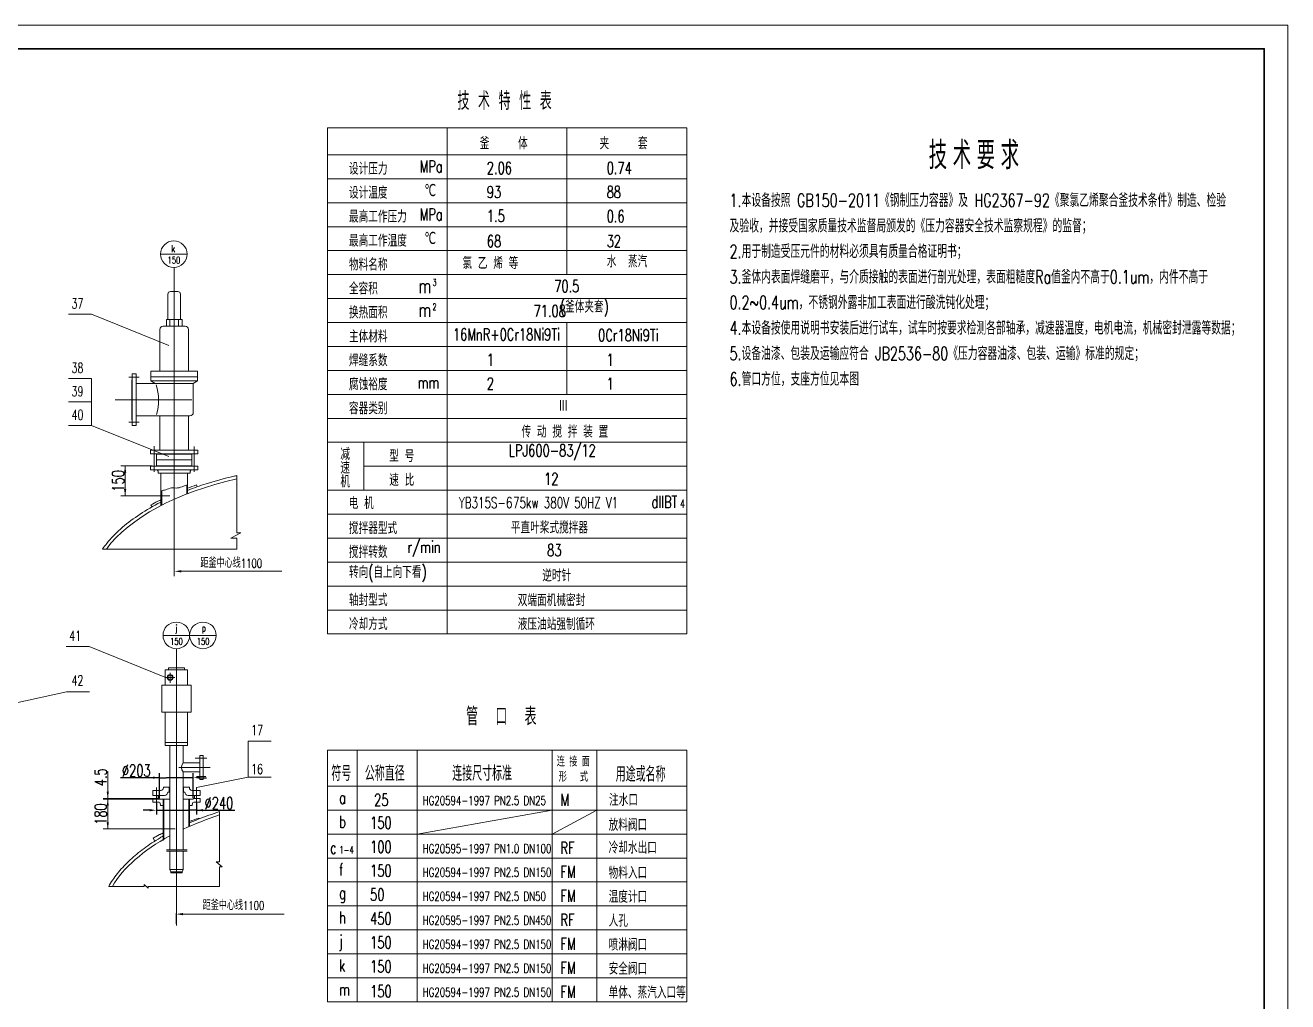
# Model space of a CAD drawing. Header units: millimetres. Extents: x -4 to 1185, y 4 to 845.
# Drawn here: x 648 to 1185, y 430 to 845 of the extents above; entities that cross this region are included whole.
import ezdxf

# ---------------------------------------------------------------- set-up
doc = ezdxf.new("R2010")
doc.units = ezdxf.units.MM
doc.header["$LTSCALE"] = 20
doc.header["$PDMODE"] = 34
doc.header["$PDSIZE"] = 10
for name, pattern in [('DASHDOT-M', [25, 20, -2, 1, -2]), ('DASHDOT-S', [13.5, 10, -1.5, 0.5, -1.5]), ('DIVIDE-M', [27, 20, -2, 0.5, -2, 0.5, -2])]:
    doc.linetypes.add(name, pattern=pattern)
doc.layers.get('0').update_dxf_attribs({"lineweight": 18})
doc.layers.get('DEFPOINTS').update_dxf_attribs({"lineweight": 18})
for name, color, linetype, lineweight in [('A1', 4, 'Continuous', 18), ('DIM_TEXT', 7, 'Continuous', 18), ('M1', 7, 'Continuous', 18), ('剖面线层', 4, 'Continuous', 18), ('尺寸线层', 3, 'Continuous', 18), ('粗实线层', 7, 'Continuous', 35), ('细实线层', 7, 'Continuous', 18)]:
    doc.layers.add(name, color=color, linetype=linetype, lineweight=lineweight)
doc.styles.add('HZ', font='romand.shx', dxfattribs={"width": 0.7, "bigfont": 'hz.shx'})
doc.styles.add('ROMANS', font='romans.shx', dxfattribs={"width": 0.7, "bigfont": 'gbcbig.shx'})
doc.styles.add('TitleStyle', font='romand.shx', dxfattribs={"width": 0.7, "bigfont": 'hz.shx'})
doc.dimstyles.get("Standard").update_dxf_attribs({"dimtxt": 9, "dimasz": 2.5, "dimexe": 2, "dimexo": 0.5, "dimgap": 0.7, "dimtad": 1, "dimdec": 3, "dimrnd": 1, "dimdsep": 46, "dimtxsty": 'ROMANS', "dimcen": 0.09, "dimdle": 5, "dimadec": 0, "dimazin": 0, "dimtfac": 1, "dimtdec": 3, "dimtmove": 2, "dimatfit": 3, "dimfxl": 0, "dimtolj": 1, "dimarcsym": 0})

# ---------------------------------------------------------------- blocks, each defined once
blk = doc.blocks.new('JGB-L')
at = {"color": 4, "linetype": 'Continuous'}
for p, q in [((0, 0), (0, -8)), ((10, 0), (10, -8)), ((30, 0), (30, -8)), ((75, 0), (75, -8)), ((90, 0), (90, -8)), ((120, -8), (120, 0))]:
    blk.add_line(p, q, dxfattribs=at)
at = {"color": 7, "linetype": 'Continuous'}
blk.add_line((0, -8), (120, -8), dxfattribs=at)
blk = doc.blocks.new('*X5')
at = {"layer": '尺寸线层', "color": 0, "linetype": 'ByBlock', "lineweight": -2, "insert": (2227, 0), "char_height": 250, "width": 9009.47, "attachment_point": 2, "style": 'TitleStyle'}
blk.add_mtext('\\T1.3;技术要求', dxfattribs=at)
at = {"layer": '尺寸线层', "color": 0, "linetype": 'ByBlock', "lineweight": -2, "insert": (0, -471), "char_height": 120, "width": 4504.73, "attachment_point": 1, "line_spacing_factor": 1.15057, "style": 'HZ'}
blk.add_mtext('1.本设备按照 GB150-2011《钢制压力容器》及 HG2367-92《聚氯乙烯聚合釜技术条件》制造、检验及验收，并接受国家质量技术监督局颁发的《压力容器安全技术监察规程》的监督；\\P2.用于制造受压元件的材料必须具有质量合格证明书；\\P3.釜体内表面焊缝磨平，与介质接触的表面进行剖光处理，表面粗糙度Ra值釜内不高于0.1um，内件不高于0.2~0.4um，不锈钢外露非加工表面进行酸洗钝化处理；\\P4.本设备按使用说明书安装后进行试车，试车时按要求检测各部轴承，减速器温度，电机电流，机械密封泄露等数据；\\P5.设备油漆、包装及运输应符合 JB2536-80《压力容器油漆、包装、运输》标准的规定；\\P6.管口方位，支座方位见本图', dxfattribs=at)
blk = doc.blocks.new('*X31')
at = {"layer": 'A1', "linetype": 'Continuous', "transparency": 16777216}
for points in [[(690.4, 657.71), (689.93, 654.87), (690.88, 654.87)], [(690.4, 644.99), (689.93, 647.82), (690.88, 647.82)]]:
    blk.add_hatch(color=0, dxfattribs=at).paths.add_polyline_path(points, flags=0)
at = {"layer": 'A1', "color": 0, "linetype": 'Continuous', "transparency": 16777216}
for p, q in [((701.91, 657.71), (688.52, 657.71)), ((690.4, 644.99), (690.4, 657.71)), ((709.37, 644.99), (688.52, 644.99))]:
    blk.add_line(p, q, dxfattribs=at)
at = {"layer": 'A1', "color": 0, "linetype": 'Continuous', "transparency": 16777216, "insert": (687.39, 651.35), "char_height": 5.096, "width": 11.7201, "attachment_point": 5, "rotation": 90, "style": 'HZ'}
blk.add_mtext('150', dxfattribs=at)
blk = doc.blocks.new('*X36')
at = {"layer": 'DIM_TEXT', "linetype": 'Continuous', "transparency": 16777216}
for points in [[(683.01, 516.29), (682.54, 519.12), (683.48, 519.12)], [(683.01, 515.97), (682.54, 513.14), (683.48, 513.14)]]:
    blk.add_hatch(color=0, dxfattribs=at).paths.add_polyline_path(points, flags=0)
at = {"layer": 'DIM_TEXT', "color": 0, "linetype": 'Continuous', "transparency": 16777216}
for p, q in [((683.01, 516.29), (683.01, 527.67)), ((703.25, 516.29), (681.12, 516.29)), ((704.56, 515.97), (681.12, 515.97)), ((683.01, 511.25), (683.01, 515.97))]:
    blk.add_line(p, q, dxfattribs=at)
at = {"layer": 'DIM_TEXT', "color": 0, "transparency": 16777216, "insert": (679.99, 525.25), "char_height": 5.096, "width": 10.1914, "attachment_point": 5, "rotation": 90, "style": 'HZ'}
blk.add_mtext('4.5', dxfattribs=at)
blk = doc.blocks.new('*X37')
at = {"layer": 'DEFPOINTS', "color": 0, "transparency": 16777216}
for p in [(703.72, 514.73), (720.7, 514.73), (720.7, 511.24)]:
    blk.add_point(p, dxfattribs=at)
at = {"layer": 'DIM_TEXT', "color": 0, "lineweight": -2, "transparency": 16777216}
for p, q in [((700.89, 511.24), (698.06, 511.24)), ((723.54, 511.24), (726.37, 511.24))]:
    blk.add_line(p, q, dxfattribs=at)
at = {"layer": 'DIM_TEXT', "color": 0, "linetype": 'Continuous', "lineweight": -2, "transparency": 16777216}
for p, q in [((703.72, 514.26), (703.72, 509.35)), ((703.72, 511.24), (706.55, 511.24)), ((706.55, 511.24), (717.87, 511.24)), ((720.7, 511.24), (717.87, 511.24)), ((720.7, 514.26), (720.7, 509.35)), ((720.7, 511.24), (737.05, 511.24))]:
    blk.add_line(p, q, dxfattribs=at)
at = {"layer": 'DIM_TEXT', "color": 0, "transparency": 16777216}
for points in [[(700.89, 511.71), (700.89, 510.77), (703.72, 511.24)], [(723.54, 511.71), (723.54, 510.77), (720.7, 511.24)]]:
    blk.add_solid(points, dxfattribs=at)
at = {"layer": 'DIM_TEXT', "color": 0, "transparency": 16777216, "insert": (730.29, 514.26), "char_height": 5.096, "attachment_point": 5, "style": 'HZ'}
blk.add_mtext('\\A1;%%C240', dxfattribs=at)
blk = doc.blocks.new('*X38')
at = {"layer": 'A1', "linetype": 'Continuous', "transparency": 16777216}
for points in [[(683.01, 515.97), (682.54, 513.14), (683.48, 513.14)], [(683.01, 503.26), (682.54, 506.09), (683.48, 506.09)]]:
    blk.add_hatch(color=0, dxfattribs=at).paths.add_polyline_path(points, flags=0)
at = {"layer": 'A1', "color": 0, "linetype": 'Continuous', "transparency": 16777216}
for p, q in [((708.92, 515.97), (681.12, 515.97)), ((683.01, 503.26), (683.01, 515.97)), ((711.74, 503.26), (681.12, 503.26))]:
    blk.add_line(p, q, dxfattribs=at)
at = {"layer": 'A1', "color": 0, "linetype": 'Continuous', "transparency": 16777216, "insert": (679.99, 509.61), "char_height": 5.096, "width": 12.2297, "attachment_point": 5, "rotation": 90, "style": 'HZ'}
blk.add_mtext('180', dxfattribs=at)
blk = doc.blocks.new('*X39')
at = {"layer": 'DEFPOINTS', "color": 0, "transparency": 16777216}
for p in [(719.39, 525.08), (705.03, 515.97), (719.39, 515.97)]:
    blk.add_point(p, dxfattribs=at)
at = {"layer": 'DIM_TEXT', "color": 0, "linetype": 'Continuous', "lineweight": -2, "transparency": 16777216}
for p, q in [((705.03, 516.44), (705.03, 526.97)), ((719.39, 516.44), (719.39, 526.97)), ((705.03, 525.08), (688.38, 525.08)), ((705.03, 525.08), (707.86, 525.08)), ((716.56, 525.08), (707.86, 525.08)), ((719.39, 525.08), (716.56, 525.08))]:
    blk.add_line(p, q, dxfattribs=at)
at = {"layer": 'DIM_TEXT', "color": 0, "lineweight": -2, "transparency": 16777216}
for p, q in [((702.2, 525.08), (699.37, 525.08)), ((722.23, 525.08), (725.06, 525.08))]:
    blk.add_line(p, q, dxfattribs=at)
at = {"layer": 'DIM_TEXT', "color": 0, "transparency": 16777216}
for points in [[(702.2, 525.56), (702.2, 524.61), (705.03, 525.08)], [(722.23, 525.56), (722.23, 524.61), (719.39, 525.08)]]:
    blk.add_solid(points, dxfattribs=at)
at = {"layer": 'DIM_TEXT', "color": 0, "transparency": 16777216, "insert": (695.14, 528.1), "char_height": 5.096, "attachment_point": 5, "style": 'HZ'}
blk.add_mtext('\\A1;%%C203', dxfattribs=at)

msp = doc.modelspace()

# ---------------------------------------------------------------- hatches: boundary and pattern name
at = {"linetype": 'ByBlock'}
for points in [[(714.2369, 613.3358), (714.2369, 612.3921), (711.4059, 612.8639)], [(714.957, 467.5127), (714.957, 466.569), (712.126, 467.0409)]]:
    msp.add_hatch(color=0, dxfattribs=at).paths.add_polyline_path(points, flags=0)

# ---------------------------------------------------------------- linework, layer by layer
at = {"color": 0, "linetype": 'ByBlock'}
for p, q in [((714.0054, 612.8639), (757.0679, 612.8639)), ((712.2114, 472.1272), (712.126, 462.8587)), ((714.957, 467.0409), (758.0194, 467.0409))]:
    msp.add_line(p, q, dxfattribs=at)
at = {"color": 4, "linetype": 'Continuous'}
for p, q in [((776.403, 536.7734), (929.2744, 536.7734)), ((776.403, 521.4863), (776.403, 536.7734)), ((789.1422, 536.7734), (789.1422, 521.4863)), ((814.6208, 536.7734), (814.6208, 521.4863)), ((871.9476, 536.7734), (871.9476, 521.4863)), ((891.0565, 536.7734), (891.0565, 521.4863)), ((929.2744, 521.4863), (929.2744, 536.7734)), ((929.2744, 536.7734), (929.2744, 521.4863)), ((929.2744, 521.4863), (776.403, 521.4863))]:
    msp.add_line(p, q, dxfattribs=at)
at = {"layer": 'A1', "color": 4, "linetype": 'Continuous'}
for p, q in [((776.403, 801.5002), (929.2744, 801.5002)), ((776.403, 801.5002), (776.403, 586.2062)), ((827.3601, 801.5002), (827.3601, 586.2062)), ((878.3172, 801.5002), (878.3172, 739.0777)), ((929.2744, 801.5002), (929.2744, 586.2062)), ((708.6003, 730.789), (708.6003, 719.9255)), ((711.2599, 731.8507), (709.6619, 731.8507)), ((711.2599, 731.8507), (712.8578, 731.8507)), ((713.9194, 730.789), (713.9194, 719.9255)), ((707.9201, 719.9255), (713.7015, 719.9255)), ((713.7015, 719.9255), (707.9201, 719.9255)), ((707.9201, 719.9255), (707.9201, 717.135)), ((714.5996, 719.9255), (708.8182, 719.9255)), ((708.8182, 719.9255), (714.5996, 719.9255)), ((709.4496, 717.135), (709.4496, 719.9255)), ((713.0702, 717.135), (713.0702, 719.9255)), ((714.5996, 719.9255), (714.5996, 717.135)), ((705.1858, 697.9493), (705.1858, 715.7195)), ((715.9184, 717.135), (706.6013, 717.135)), ((717.3339, 697.9493), (717.3339, 715.7195)), ((878.3172, 718.6948), (878.3172, 688.1205)), ((693.2125, 694.3405), (693.2125, 685.8477)), ((693.2125, 694.3405), (693.3541, 694.3405)), ((693.3541, 696.8176), (693.3541, 685.8477)), ((693.3541, 696.8176), (695.0527, 696.8176)), ((695.0527, 696.8176), (695.0527, 685.8477)), ((695.0527, 692.7127), (719.3731, 692.7127)), ((701.3342, 697.9493), (701.3342, 693.8683)), ((701.3342, 697.9493), (701.3342, 693.8683)), ((703.1466, 697.9493), (701.3342, 697.9493)), ((703.1466, 697.9493), (701.3342, 697.9493)), ((721.1856, 695.5282), (701.3342, 695.5282)), ((721.1856, 693.8683), (701.3342, 693.8683)), ((701.3342, 693.8683), (703.1466, 692.7491)), ((719.3731, 697.9493), (702.6723, 697.9493)), ((719.3731, 697.9493), (721.1856, 697.9493)), ((721.1856, 693.8683), (719.3731, 692.7491)), ((719.3731, 680.3981), (719.3731, 692.7127)), ((721.1856, 697.9493), (721.1856, 693.8683)), ((693.2125, 677.3548), (693.2125, 685.8477)), ((693.3541, 674.8777), (693.3541, 685.8477)), ((695.0527, 674.8777), (695.0527, 685.8477)), ((693.2125, 677.3548), (693.3541, 677.3548)), ((695.0527, 678.9826), (717.9576, 678.9826)), ((705.1858, 664.3349), (705.1858, 678.9826)), ((717.3339, 664.3349), (717.3339, 678.9826)), ((693.3541, 674.8777), (695.0527, 674.8777)), ((776.403, 667.7377), (929.2744, 667.7377)), ((711.2599, 664.3349), (701.1746, 664.3349)), ((701.1746, 662.7778), (701.1746, 664.3349)), ((703.7932, 662.7778), (701.1746, 662.7778)), ((717.3339, 662.7778), (701.1746, 662.7778)), ((718.7265, 662.7778), (703.7932, 662.7778)), ((703.7932, 662.7778), (703.7932, 657.5642)), ((703.7932, 662.6363), (703.7932, 662.7778)), ((718.7265, 662.6363), (703.7932, 662.6363)), ((711.2599, 664.3349), (721.3451, 664.3349)), ((717.9126, 662.6363), (711.2599, 662.6363)), ((717.9126, 662.6363), (711.2599, 662.6363)), ((721.3451, 662.7778), (718.7265, 662.7778)), ((718.7265, 657.5642), (718.7265, 662.7778)), ((721.3451, 664.3349), (721.3451, 662.7778)), ((711.2599, 657.5642), (701.1746, 657.5642)), ((701.1746, 657.5642), (701.1746, 656.0071)), ((711.2599, 656.0071), (701.1746, 656.0071)), ((703.7932, 660.3465), (718.7265, 660.3465)), ((703.7932, 657.7057), (703.7932, 657.918)), ((718.7265, 657.7057), (703.7932, 657.7057)), ((704.5082, 654.5917), (704.4127, 655.5001)), ((704.6071, 657.7057), (711.2599, 657.7057)), ((704.6071, 657.7057), (711.2599, 657.7057)), ((717.9126, 657.7057), (711.2599, 657.7057)), ((717.9126, 657.7057), (711.2599, 657.7057)), ((721.3451, 657.5642), (711.2599, 657.5642)), ((711.2599, 656.0071), (721.3451, 656.0071)), ((718.0115, 654.5917), (718.107, 655.5001)), ((718.7265, 657.7057), (718.7265, 658.0596)), ((721.3451, 656.0071), (721.3451, 657.5642)), ((711.2599, 654.5917), (704.5082, 654.5917)), ((705.6333, 654.5917), (705.5626, 654.5917)), ((705.6333, 640.812), (705.6333, 654.5917)), ((711.2599, 654.5917), (718.0115, 654.5917)), ((716.8864, 645.8677), (716.8864, 654.5917)), ((705.9518, 640.9763), (705.9518, 647.2056)), ((716.5679, 645.7434), (716.5679, 649.5261)), ((720.7921, 649.6395), (721.0705, 648.8371)), ((701.3721, 641.1021), (701.8346, 640.2843)), ((776.403, 586.2062), (929.2744, 586.2062)), ((712.2114, 570.941), (707.4723, 570.941)), ((707.4723, 564.3814), (707.4723, 570.941)), ((712.2114, 571.8781), (708.7851, 571.8781)), ((712.2114, 571.8781), (708.7851, 571.8781)), ((708.7851, 570.941), (708.7851, 571.8781)), ((708.7851, 570.941), (708.7851, 571.8781)), ((712.2114, 571.8781), (715.6377, 571.8781)), ((712.2114, 571.8781), (715.6377, 571.8781)), ((712.2114, 570.941), (716.9505, 570.941)), ((715.6377, 570.941), (715.6377, 571.8781)), ((715.6377, 570.941), (715.6377, 571.8781)), ((716.9505, 564.3814), (716.9505, 570.941)), ((718.4509, 564.3814), (705.972, 564.3814)), ((705.972, 552.9491), (705.972, 564.3814)), ((718.4509, 552.9491), (718.4509, 564.3814)), ((718.4509, 552.9491), (705.972, 552.9491)), ((707.4723, 538.7055), (707.4723, 552.9491)), ((716.9505, 538.7055), (716.9505, 552.9491)), ((716.9505, 540.0174), (707.4723, 540.0174)), ((716.9505, 538.7055), (707.4723, 538.7055)), ((709.39, 538.7055), (709.39, 494.406)), ((715.0328, 538.7055), (715.0328, 531.3374)), ((723.5352, 534.5576), (722.1198, 534.5576)), ((722.1198, 531.3374), (715.0328, 531.3374)), ((715.0328, 527.5156), (715.0328, 494.406)), ((722.1198, 527.5156), (715.0328, 527.5156)), ((709.39, 521.0997), (706.679, 521.0997)), ((706.679, 521.0997), (706.679, 520.7459)), ((709.1762, 521.0997), (709.1762, 518.9765)), ((715.0328, 521.0997), (717.7439, 521.0997)), ((715.2466, 521.0997), (715.2466, 518.9765)), ((717.7439, 521.0997), (717.7439, 520.7459)), ((723.5352, 524.2954), (722.1198, 524.2954)), ((705.6174, 519.6842), (702.1262, 519.6842)), ((702.1262, 517.561), (702.1262, 519.6842)), ((707.1823, 517.561), (702.1262, 517.561)), ((705.0279, 516.2871), (702.1262, 516.2871)), ((702.1262, 516.2871), (702.1262, 514.7301)), ((705.0279, 515.9686), (709.39, 515.9686)), ((706.5849, 498.3896), (706.5849, 515.9686)), ((706.5849, 515.9686), (706.9034, 515.6501)), ((706.9034, 515.6501), (706.5849, 515.6501)), ((706.9034, 498.6076), (706.9034, 515.6501)), ((708.5977, 518.9765), (709.39, 518.9765)), ((715.8251, 518.9765), (715.0328, 518.9765)), ((715.0328, 515.9686), (719.395, 515.9686)), ((717.2406, 517.561), (722.2967, 517.561)), ((717.838, 515.9686), (717.5195, 515.6501)), ((717.838, 515.9686), (717.5195, 515.6501)), ((717.5195, 504.2853), (717.5195, 515.6501)), ((717.5195, 515.6501), (717.838, 515.6501)), ((717.5195, 515.6501), (717.838, 515.6501)), ((717.838, 504.4251), (717.838, 515.9686)), ((718.8055, 519.6842), (722.2967, 519.6842)), ((719.395, 516.2871), (722.2967, 516.2871)), ((722.2967, 517.561), (722.2967, 519.6842)), ((722.2967, 514.7301), (722.2967, 516.2871)), ((722.2967, 516.2871), (722.2967, 514.7301)), ((704.8012, 514.7301), (702.1262, 514.7301)), ((705.4598, 513.3146), (705.3643, 514.2231)), ((705.4598, 513.3146), (705.3643, 514.2231)), ((706.5849, 513.3146), (705.4598, 513.3146)), ((706.5141, 513.3146), (705.4598, 513.3146)), ((706.5141, 513.3146), (706.5849, 513.3146)), ((717.5195, 504.2853), (717.5195, 510.4482)), ((717.9087, 513.3146), (717.838, 513.3146)), ((717.838, 513.3146), (718.9631, 513.3146)), ((717.838, 504.4251), (717.838, 512.8546)), ((717.9087, 513.3146), (718.9631, 513.3146)), ((718.9631, 513.3146), (719.0586, 514.2231)), ((718.9631, 513.3146), (719.0586, 514.2231)), ((719.6217, 514.7301), (722.2967, 514.7301)), ((719.6217, 514.7301), (722.2967, 514.7301)), ((721.7437, 507.9024), (721.8662, 507.5492)), ((702.3237, 499.365), (703.0576, 498.1198)), ((709.39, 493.753), (709.39, 486.0113)), ((715.0328, 493.753), (715.0328, 486.0113)), ((712.2114, 486.0113), (709.39, 486.0113)), ((709.39, 486.0113), (709.795, 485.0118)), ((712.2114, 485.0118), (709.795, 485.0118)), ((709.795, 485.0118), (709.795, 484.6671)), ((712.2114, 484.6671), (709.795, 484.6671)), ((712.2114, 486.0113), (715.0328, 486.0113)), ((712.2114, 485.0118), (714.6279, 485.0118)), ((712.2114, 484.6671), (714.6279, 484.6671)), ((715.0328, 486.0113), (714.6279, 485.0118)), ((714.6279, 485.0118), (714.6279, 484.6671))]:
    msp.add_line(p, q, dxfattribs=at)
at = {"layer": 'A1', "color": 7, "linetype": 'Continuous'}
for p, q in [((776.403, 790.0348), (929.2744, 790.0348)), ((776.403, 779.8434), (929.2744, 779.8434)), ((776.403, 769.6519), (929.2744, 769.6519)), ((776.403, 759.4605), (929.2744, 759.4605)), ((776.403, 749.2691), (929.2744, 749.2691)), ((776.403, 739.0777), (929.2744, 739.0777)), ((776.403, 728.8862), (929.2744, 728.8862)), ((666.3204, 722.246), (676.0699, 722.246)), ((676.0699, 722.246), (708.986, 708.9712)), ((776.403, 718.6948), (929.2744, 718.6948)), ((776.403, 708.5034), (929.2744, 708.5034)), ((776.403, 698.3119), (929.2744, 698.3119)), ((666.3204, 694.8743), (676.0699, 694.8743)), ((776.403, 688.1205), (929.2744, 688.1205)), ((666.3204, 684.9114), (676.0699, 684.9114)), ((776.403, 677.9291), (929.2744, 677.9291)), ((666.3204, 674.9485), (676.0699, 674.9485)), ((676.0699, 674.9485), (708.986, 661.6736)), ((791.8478, 657.5462), (929.2744, 657.5462)), ((776.403, 647.3548), (929.2744, 647.3548)), ((776.403, 637.1634), (929.2744, 637.1634)), ((776.403, 626.9719), (929.2744, 626.9719)), ((711.2599, 620.2452), (711.2599, 610.809)), ((776.403, 616.7805), (929.2744, 616.7805)), ((776.403, 606.5891), (929.2744, 606.5891)), ((776.403, 596.3977), (929.2744, 596.3977)), ((665.3669, 580.8872), (675.1163, 580.8872)), ((675.1163, 580.8872), (708.0325, 567.6123)), ((558.5352, 537.8759), (665.3934, 561.6449)), ((665.3934, 561.6449), (675.2443, 561.6449)), ((742.7161, 540.6523), (742.7161, 525.3193)), ((742.7161, 540.6523), (752.4655, 540.6523)), ((742.7161, 525.3193), (752.4655, 525.3193))]:
    msp.add_line(p, q, dxfattribs=at)
at = {"layer": 'A1', "color": 1, "linetype": 'DASHDOT-M'}
for p, q in [((711.2599, 610.936), (711.2599, 742.125)), ((686.2173, 685.8477), (718.7265, 685.8477)), ((702.767, 666.1705), (702.767, 657.0687)), ((719.7527, 665.967), (719.7527, 657.0687)), ((702.767, 655.1579), (702.767, 658.555)), ((711.2599, 658.555), (711.2599, 653.7424)), ((719.7527, 655.1579), (719.7527, 658.555)), ((712.2114, 579.9445), (712.2114, 496.5067)), ((712.2114, 474.2016), (712.2114, 574.6306)), ((709.5353, 565.3791), (709.5353, 569.7086)), ((707.8085, 567.7289), (711.5039, 567.7289)), ((712.2114, 462.2202), (712.2114, 568.2296)), ((725.1448, 533.3191), (720.1141, 533.3191)), ((726.5134, 529.4265), (713.2667, 529.4265)), ((703.7186, 520.9582), (703.7186, 515.7917)), ((720.7043, 520.9582), (720.7043, 515.7917)), ((724.7256, 525.5339), (720.8128, 525.5339)), ((703.7186, 519.1888), (703.7186, 515.7917)), ((703.7186, 513.8808), (703.7186, 517.2779)), ((703.7186, 513.8808), (703.7186, 517.2779)), ((712.2114, 516.8179), (712.2114, 512.0053)), ((712.2114, 516.8179), (712.2114, 512.0053)), ((720.7043, 519.1888), (720.7043, 515.7917)), ((720.7043, 513.8808), (720.7043, 517.2779)), ((720.7043, 513.8808), (720.7043, 517.2779))]:
    msp.add_line(p, q, dxfattribs=at)
at = {"layer": 'A1', "color": 1, "linetype": 'DASHDOT-S'}
for p, q in [((691.9466, 695.4021), (696.361, 695.4021)), ((691.9466, 676.2932), (696.361, 676.2932))]:
    msp.add_line(p, q, dxfattribs=at)
at = {"layer": 'A1', "color": 3, "linetype": 'DIVIDE-M'}
for p, q in [((737.9722, 629.3005), (737.9722, 653.6288)), ((735.4194, 627.0343), (739.6741, 629.3005)), ((739.6741, 629.3005), (737.9722, 629.3005)), ((737.9722, 627.0343), (735.4194, 627.0343)), ((737.9722, 622.3245), (737.9722, 627.0343)), ((680.7742, 622.3245), (737.9722, 622.3245)), ((730.6005, 510.646), (730.6005, 489.2769)), ((708.0332, 494.406), (716.7933, 494.406)), ((708.0332, 493.753), (716.7933, 493.753)), ((730.6005, 489.2769), (729.0599, 489.2769)), ((729.0599, 489.2769), (731.6167, 487.2245)), ((730.5939, 487.2245), (730.5939, 478.8368)), ((731.6167, 487.2245), (730.5939, 487.2245)), ((683.4049, 478.8561), (698.4326, 478.8561)), ((698.4326, 479.6792), (700.1521, 478.0879)), ((698.4326, 478.8561), (698.4326, 479.6792)), ((700.1521, 478.8368), (730.5939, 478.8368)), ((700.1521, 478.0879), (700.1521, 478.8368))]:
    msp.add_line(p, q, dxfattribs=at)
at = {"layer": 'A1', "color": 4, "linetype": 'DASHDOT-M'}
for p, q in [((722.1198, 524.2954), (722.1198, 534.5576)), ((723.5352, 524.2954), (723.5352, 534.5576)), ((704.5136, 517.561), (704.5136, 516.2871)), ((705.0279, 516.2871), (705.0279, 515.9686)), ((719.395, 516.2871), (719.395, 515.9686)), ((719.9093, 517.561), (719.9093, 516.2871))]:
    msp.add_line(p, q, dxfattribs=at)
at = {"layer": 'A1', "color": 4, "linetype": 'Continuous'}
for radius in [1.258, 0.9916]:
    msp.add_circle((709.5353, 567.7289), radius, dxfattribs=at)
for centre, radius, start, end in [((709.6619, 730.789), 1.0616, 90, 180), ((712.8578, 730.789), 1.0616, 0, 90), ((706.6013, 715.7195), 1.4155, 90, 180), ((715.9184, 715.7195), 1.4155, 0, 90), ((684.6292, 685.5324), 20.0326, 342.745505, 19.303307), ((717.9576, 680.3981), 1.4155, 270, 360), ((703.8496, 655.441), 0.5662, 6, 90), ((718.6701, 655.441), 0.5662, 90, 174), ((717.7245, 529.4265), 3.301, 144.628255, 215.371745), ((705.6174, 520.7459), 1.0616, 270, 0), ((707.1823, 518.9765), 1.4155, 270, 360), ((717.2406, 518.9765), 1.4155, 180, 270), ((718.8055, 520.7459), 1.0616, 180, 270), ((704.8012, 514.1639), 0.5662, 6, 90), ((704.8012, 514.1639), 0.5662, 6, 90), ((719.6217, 514.1639), 0.5662, 90, 174)]:
    msp.add_arc(centre, radius, start, end, dxfattribs=at)
for centre, major_axis, start_param, end_param in [((782.0337, 603.9573), (-106.1607, 0), 5.14038123, 5.92985169), ((790.0626, 463.1409), (109.6994, 0), 2.14366629, 2.32397061), ((790.0626, 463.1409), (109.6994, 0), 2.39704858, 2.85100624)]:
    msp.add_ellipse(centre, major_axis=major_axis, ratio=0.5, start_param=start_param, end_param=end_param, dxfattribs=at)
for points, knots in [([(737.9722, 653.6288), (737.5046, 653.523), (737.0385, 653.4155), (732.5582, 652.3628), (728.6582, 651.2937), (722.1493, 649.2365), (719.4734, 648.3027), (716.8864, 647.3092)], [0, 0, 0, 0, 376.46033611, 376.46033611, 3630.50776504, 3630.50776504, 6017.05540426, 6017.05540426, 6017.05540426, 6017.05540426]), ([(705.6333, 642.3239), (705.1952, 642.1006), (704.7608, 641.8752), (701.2623, 640.0284), (698.3912, 638.3108), (693.0867, 634.7025), (690.6533, 632.8119), (686.2622, 628.8819), (684.3046, 626.8424), (681.9556, 623.9445), (681.3462, 623.1385), (680.7742, 622.3245)], [0, 0, 0, 0, 356.03483038, 356.03483038, 2893.52025818, 2893.52025818, 5431.00568598, 5431.00568598, 7968.49111378, 7968.49111378, 8931.27406602, 8931.27406602, 8931.27406602, 8931.27406602]), ([(705.6333, 643.2956), (705.0444, 642.9274), (704.3761, 642.7467), (703.162, 642.104), (702.2581, 641.6073), (701.3721, 641.1021)], [0, 0, 0, 0, 1015.82094873, 1015.82094873, 4210.28284215, 4210.28284215, 4210.28284215, 4210.28284215]), ([(730.6005, 510.646), (727.4527, 509.6406), (724.4049, 508.555), (720.2403, 506.9063), (719.0284, 506.4052), (717.838, 505.8913)], [0, 0, 0, 0, 2807.15843823, 2807.15843823, 3986.749078, 3986.749078, 3986.749078, 3986.749078]), ([(706.5849, 500.2819), (706.1464, 500.0296), (705.7123, 499.7752), (702.8552, 498.07), (700.5719, 496.5571), (696.317, 493.4169), (694.3456, 491.7896), (690.7355, 488.4343), (689.0969, 486.7064), (686.1715, 483.165), (684.8847, 481.3514), (683.6541, 479.288), (683.5283, 479.0723), (683.4049, 478.8561)], [0, 0, 0, 0, 400.91479042, 400.91479042, 2666.58538028, 2666.58538028, 4932.25597014, 4932.25597014, 7197.92656, 7197.92656, 9463.59714986, 9463.59714986, 9727.51700373, 9727.51700373, 9727.51700373, 9727.51700373]), ([(706.5849, 501.5585), (705.9959, 501.1903), (705.3276, 501.0096), (704.1136, 500.3669), (703.2097, 499.8703), (702.3237, 499.365)], [0, 0, 0, 0, 943.45844805, 943.45844805, 3910.36129061, 3910.36129061, 3910.36129061, 3910.36129061])]:
    msp.add_open_spline(points, degree=3, knots=knots, dxfattribs=at)
at = {"layer": 'A1', "color": 7, "linetype": 'Continuous'}
msp.add_open_spline([(705.6333, 647.1664), (706.3312, 647.2455), (707.8444, 647.5103), (710.0746, 648.5986), (712.7479, 648.0561), (714.9594, 648.9531), (716.3459, 649.4493), (716.8864, 649.6378)], degree=3, knots=[0, 0, 0, 0, 1663.72617179, 3650.13872618, 5695.01691427, 7821.48138081, 9182.14770367, 9182.14770367, 9182.14770367, 9182.14770367], dxfattribs=at)
at = {"layer": 'A1', "color": 4, "linetype": 'Continuous'}
for points in [[(720.7921, 649.6395), (719.4699, 649.1807), (718.1676, 648.7069), (716.8864, 648.2185)], [(721.7437, 507.9024), (720.4215, 507.4436), (719.1191, 506.9698), (717.838, 506.4814)]]:
    msp.add_open_spline(points, degree=3, dxfattribs=at)
at = {"layer": 'DIM_TEXT', "color": 7, "linetype": 'Continuous'}
msp.add_line((742.7161, 525.3193), (720.7043, 520.9582), dxfattribs=at)
at = {"layer": 'M1', "color": 7, "linetype": 'Continuous'}
for p, q in [((705.429, 747.7844), (716.7529, 747.7844)), ((676.0699, 674.9485), (676.0699, 694.8743)), ((791.8478, 667.7377), (791.8478, 647.3548)), ((706.5042, 585.6062), (717.8281, 585.6062)), ((717.8281, 585.6062), (729.1519, 585.6062)), ((814.6208, 501.1034), (871.9476, 511.2949)), ((871.9476, 501.1034), (891.0565, 511.2949))]:
    msp.add_line(p, q, dxfattribs=at)
for centre in [(711.091, 747.7844), (712.1661, 585.6062), (723.49, 585.6062)]:
    msp.add_circle(centre, 5.6619, dxfattribs=at)
at = {"layer": '剖面线层'}
msp.add_lwpolyline([(-4.1548, 4.1548), (-4.1548, 845.1548), (1184.8452, 845.1548), (1184.8452, 4.1548)], close=True, dxfattribs=at)
at = {"layer": '粗实线层'}
msp.add_lwpolyline([(20.8452, 14.1548), (20.8452, 835.1548), (1174.8452, 835.1548), (1174.8452, 14.1548)], close=True, dxfattribs=at)

# ---------------------------------------------------------------- block references
at = {"layer": 'A1', "color": 4, "linetype": 'Continuous', "xscale": 1.27392858, "yscale": 1.27392858, "zscale": 1.27392858}
for p in [(776.403, 521.4863), (776.403, 511.2949), (776.403, 501.1034), (776.403, 490.912), (776.403, 480.7206), (776.403, 470.5292), (776.403, 460.3377), (776.403, 450.1463), (776.403, 450.1463), (776.403, 439.9549)]:
    msp.add_blockref('JGB-L', p, dxfattribs=at)
at = {"layer": '细实线层', "xscale": 0.04718254, "yscale": 0.04718254, "zscale": 0.04718254}
msp.add_blockref('*X5', (947.461, 795.729), dxfattribs=at)

# ---------------------------------------------------------------- texts
at = {"color": 0, "linetype": 'ByBlock', "char_height": 3.7746, "width": 61.903492, "attachment_point": 5, "style": 'HZ'}
for insert in [(735.5366, 616.2648), (736.4882, 470.677)]:
    msp.add_mtext('距釜中心线1100', dxfattribs=dict(at, insert=insert))
at = {"color": 2, "linetype": 'Continuous', "style": 'HZ'}
for s, insert, char_height, width, attachment_point in [('管  口  表', (835.4288, 547.2886), 7.64357, 43.310387, 7), ('连 接 面', (881.013, 529.8618), 3.82179, 16.830189, 8), ('符号', (782.344, 523.7156), 6.36964, 12.540234, 8), ('公称直径', (800.7974, 523.7156), 6.36964, 26.083688, 8), ('连接尺寸标准', (842.2233, 523.7156), 6.36964, 40.184485, 8), ('形   式', (881.013, 523.354), 3.82179, 15.296697, 8), ('用途或名称', (909.6345, 523.354), 6.36964, 32.270203, 8)]:
    msp.add_mtext(s, dxfattribs=dict(at, insert=insert, char_height=char_height, width=width, attachment_point=attachment_point))
at = {"layer": 'A1', "color": 7, "linetype": 'Continuous', "attachment_point": 7, "style": 'HZ'}
for s, insert, char_height, width in [('37', (667.5886, 724.6414), 4.24643, 5.414196), ('38', (667.5886, 697.2697), 4.24643, 5.095714), ('39', (667.5886, 687.3067), 4.24643, 5.414196), ('40', (667.5886, 677.3438), 4.24643, 5.095714), ('41', (666.635, 583.2825), 4.24643, 5.414196), ('17', (743.9842, 543.2167), 4.24643, 4.45875), ('16', (743.9842, 526.641), 4.24643, 4.45875), ('1-4', (781.4633, 492.7863), 3.12113, 5.383941)]:
    msp.add_mtext(s, dxfattribs=dict(at, insert=insert, char_height=char_height, width=width))
at = {"layer": 'M1', "color": 7, "linetype": 'Continuous', "attachment_point": 7, "style": 'HZ'}
for s, insert, char_height, width in [('技 术 特 性 表', (831.7174, 809.1233), 7.64357, 59.830056), ('釜     体', (841.187, 792.3939), 5.09571, 27.720686), ('夹     套', (892.1441, 792.3939), 5.09571, 27.408573), ('设计压力', (785.5959, 781.5659), 5.09571, 20.51025), ('MPa', (815.6608, 782.5289), 5.09571, 11.083179), ('2.06', (844.2221, 781.8654), 5.09571, 11.465357), ('0.74', (895.1793, 781.8654), 5.09571, 11.465357), ('设计温度', (785.5959, 771.3745), 5.09571, 20.86695), ('℃', (817.6842, 772.4185), 5.0957, 3.621877), ('93', (844.2221, 771.674), 5.09571, 6.114857), ('88', (895.1793, 771.674), 5.09571, 6.497036), ('最高工作压力', (785.5959, 761.183), 5.09571, 31.122075), ('MPa', (815.6608, 762.146), 5.09571, 11.083179), ('1.5', (844.2221, 761.4826), 5.09571, 10.318821), ('0.6', (895.1793, 761.3396), 5.09571, 6.497036), ('℃', (817.6842, 752.0356), 5.0957, 3.621877), ('最高工作温度', (785.5959, 750.9916), 5.09571, 31.478775), ('68', (844.2221, 750.7779), 5.09571, 6.497036), ('32', (895.1793, 750.7648), 5.09571, 6.497036), ('150', (708.4675, 743.8411), 2.83095, 4.883393), ('k', (710.1069, 748.5563), 3.0197, 1.358857), ('物料名称', (785.5959, 740.8002), 5.09571, 20.733188), ('氯 乙 烯 等', (833.8717, 741.4133), 5.09571, 30.962834), ('水  蒸汽', (895.2495, 742.0873), 5.09571, 22.930714), ('全容积', (785.5959, 730.6087), 5.09571, 15.87315), ('3', (821.1488, 734.3501), 2.8536, 1.28412), ('70.5', (872.8876, 731.5823), 5.09571, 11.083179), ('m', (815.0971, 731.2433), 6.1149, 4.127529), ('换热面积', (785.5959, 720.4173), 5.09571, 21.134475), ('m', (815.0971, 721.0519), 6.1149, 4.127529), ('2', (821.1488, 723.9563), 2.8536, 1.49814), ('71.08', (864.0989, 721.0539), 5.09571, 9.427071), ('(釜体夹套)', (875.3449, 721.1925), 5.09571, 24.2556), ('主体材料', (785.5959, 710.2259), 5.09571, 20.86695), ('16MnR+0Cr18Ni9Ti', (829.7888, 711.0821), 5.095714, 51.594107), ('0Cr18Ni9Ti', (891.5399, 710.7451), 5.09571, 21.019822), ('焊缝系数', (785.5959, 700.0345), 5.09571, 21.0453), ('1', (844.2221, 700.334), 5.0957, 1.528714), ('1', (895.1793, 700.334), 5.0957, 1.528714), ('腐蚀裕度', (785.5959, 689.843), 5.09571, 20.86695), ('mm', (814.8087, 690.6627), 5.09571, 8.02575), ('2', (844.2221, 690.1426), 5.0957, 2.67525), ('1', (895.1793, 690.1426), 5.0957, 1.528714), ('容器类别', (785.5959, 679.6516), 5.09571, 21.089888), ('Ⅲ', (874.6778, 680.7509), 5.0957, 2.8536), ('传 动 搅 拌 装 置', (858.9955, 669.6932), 5.095714, 48.765986), ('减', (781.9353, 660.1959), 5.0957, 4.592513), ('LPJ600-83/12', (853.5607, 660.0295), 5.095714, 46.243607), ('型 号', (802.7381, 659.3908), 5.09571, 13.516382), ('速', (781.9353, 654.3657), 5.0957, 4.9938), ('机', (781.9353, 648.5354), 5.0957, 4.81545), ('速 比', (802.7381, 649.1994), 5.09571, 13.427207), ('12', (868.5631, 649.6001), 5.09571, 9.936643), ('电 机', (785.4596, 639.3524), 5.09571, 13.20427), ('YB315S-6', (832.3799, 639.757), 4.58614, 24.765172), ('75kw 380V 50HZ V1', (855.3796, 639.7518), 4.586143, 65.696497), ('dIIBT', (914.2224, 639.8226), 5.09571, 12.229714), ('4', (926.3503, 639.8799), 3.567, 1.872675), ('搅拌器型式', (785.5959, 628.6945), 5.09571, 26.351213), ('平直叶桨式搅拌器', (854.4295, 628.9274), 5.09571, 53.014538), ('搅拌转数', (785.5959, 618.503), 5.09571, 20.86695), ('r/min', (810.5105, 618.9638), 5.09571, 15.287143), ('83', (869.8677, 619.2897), 5.09571, 6.114857), ('转向(自上向下看)', (785.5959, 608.3116), 5.09571, 39.504525), ('逆时针', (867.8012, 608.5446), 5.09571, 15.561038), ('轴封型式', (785.5959, 598.1202), 5.09571, 20.86695), ('双端面机械密封', (857.3648, 598.0272), 5.09571, 36.963038), ('冷却方式', (785.5959, 587.9287), 5.09571, 21.357413), ('液压油站强制循环', (857.3648, 587.8358), 5.09571, 42.135188), ('j', (711.7, 586.3665), 2.831, 1.698571), ('p', (723.0238, 586.3665), 2.831, 1.273929), ('150', (709.5427, 581.6629), 2.83095, 4.883393), ('150', (720.8665, 581.6629), 2.83095, 4.883393), ('42', (667.5773, 564.3641), 4.24643, 5.414196), ('a', (781.3737, 514.0044), 5.0957, 2.67525), ('25', (796.2785, 513.0621), 5.09571, 6.114857), ('HG20594-1997 PN2.5 DN25', (816.9752, 513.4543), 3.821786, 55.320349), ('M', (875.5627, 513.1012), 5.0957, 3.439607), ('注水口', (896.1984, 513.0828), 5.09571, 15.51645), ('b', (781.3737, 503.8129), 5.0957, 2.293071), ('150', (794.5649, 503.3614), 5.09571, 8.790107), ('放料阀口', (896.0273, 502.4582), 5.09571, 20.465663), ('c', (777.5428, 492.6892), 5.0957, 2.293071), ('100', (794.5649, 493.1029), 5.09571, 9.172286), ('HG20595-1997 PN1.0 DN100', (816.9752, 493.0045), 3.821786, 57.326786), ('RF', (875.5627, 492.6513), 5.09571, 6.114857), ('冷却水出口', (896.0273, 492.7686), 5.09571, 26.128275), ('f', (781.3737, 483.4301), 5.0957, 0.764357), ('150', (794.5649, 482.9785), 5.09571, 9.172286), ('HG20594-1997 PN2.5 DN150', (816.9752, 482.8801), 3.821786, 57.61342), ('FM', (875.5627, 482.4599), 5.09571, 6.879214), ('物料入口', (896.0273, 482.0753), 5.09571, 20.242725), ('50', (794.5649, 472.7871), 5.09571, 6.114857), ('g', (781.3737, 471.7827), 5.0957, 2.293071), ('HG20594-1997 PN2.5 DN50', (816.9752, 472.6886), 3.821786, 55.320349), ('FM', (875.5627, 472.2685), 5.09571, 6.879214), ('温度计口', (896.0273, 471.8839), 5.09571, 20.465663), ('h', (781.3737, 463.0472), 5.0957, 2.293071), ('450', (794.5649, 462.5957), 5.09571, 9.936643), ('RF', (875.5627, 462.077), 5.09571, 6.114857), ('人孔', (896.0273, 461.6925), 5.09571, 10.567238), ('HG20595-1997 PN2.5 DN450', (816.9752, 462.4972), 3.821786, 55.320349), ('j', (781.3737, 451.3999), 5.0957, 3.057429), ('150', (794.5649, 452.4042), 5.09571, 8.790107), ('FM', (875.5627, 451.8856), 5.09571, 6.879214), ('喷淋阀口', (896.0273, 451.5011), 5.09571, 20.287313), ('HG20594-1997 PN2.5 DN150', (816.9752, 452.3058), 3.821786, 57.326786), ('k', (781.3737, 442.6644), 5.0957, 2.293071), ('150', (794.5649, 442.2128), 5.09571, 8.790107), ('HG20594-1997 PN2.5 DN150', (816.9752, 442.1143), 3.821786, 57.326786), ('FM', (875.5627, 441.6942), 5.09571, 6.879214), ('安全阀口', (896.0273, 441.3096), 5.09571, 20.376488), ('m', (781.3737, 432.4729), 5.0957, 3.439607), ('150', (794.6043, 431.6541), 5.09571, 9.172286), ('HG20594-1997 PN2.5 DN150', (816.9752, 431.9229), 3.821786, 57.61342), ('FM', (875.5627, 431.5028), 5.09571, 6.879214), ('单体、蒸汽入口等', (896.0273, 431.1182), 5.09571, 42.27924)]:
    msp.add_mtext(s, dxfattribs=dict(at, insert=insert, char_height=char_height, width=width))

# ---------------------------------------------------------------- dimensions: what is measured, and where the dimension line sits
at = {"layer": 'A1', "color": 7, "linetype": 'Continuous'}
for base, p1, p2, text, override, picture, middle in [((690.405, 657.7057), (711.2599, 644.9924), (703.7932, 657.7057), '150', {"dimscale": 0.943651, "dimtxt": 5.4, "dimasz": 3, "dimexo": 2, "dimgap": 0.5, "dimtxsty": 'HZ', "dimsah": 1, "dimtofl": 0, "dimtmove": 0}, '*X31', (690.405, 651.349)), ((683.0086, 515.9686), (712.2114, 503.2553), (709.39, 515.9686), '180', {"dimscale": 0.943651, "dimtxt": 5.4, "dimasz": 3, "dimgap": 0.5, "dimtxsty": 'HZ', "dimsah": 1, "dimtofl": 0, "dimtmove": 0}, '*X38', (683.0086, 509.612))]:
    dim = msp.add_linear_dim(base=base, p1=p1, p2=p2, angle=90, text=text, dimstyle='Standard', override=override, dxfattribs=at)
    dim.commit()
    dim.dimension.update_dxf_attribs({"geometry": picture, "text_midpoint": middle})
at = {"layer": 'DIM_TEXT'}
dim = msp.add_linear_dim(base=(683.0086, 516.2871), p1=(705.0279, 515.9686), p2=(703.7186, 516.2871), angle=90, text='4.5', dimstyle='Standard', override={"dimscale": 0.943651, "dimtxt": 5.4, "dimasz": 3, "dimgap": 0.5, "dimtxsty": 'HZ', "dimsah": 1, "dimtofl": 0, "dimtmove": 0}, dxfattribs=at)
dim.commit()
dim.dimension.update_dxf_attribs({"geometry": '*X36', "text_midpoint": (683.0086, 525.2518)})
for base, p1, p2, text, picture, middle in [((719.395, 525.0838), (705.0279, 515.9686), (719.395, 515.9686), '%%C203', '*X39', (695.1364, 525.0838)), ((720.7043, 511.241), (703.7186, 514.7301), (720.7043, 514.7301), '%%C240', '*X37', (730.2918, 511.241))]:
    dim = msp.add_linear_dim(base=base, p1=p1, p2=p2, text=text, dimstyle='Standard', override={"dimscale": 0.943651, "dimtxt": 5.4, "dimasz": 3, "dimgap": 0.5, "dimtxsty": 'HZ', "dimsah": 1, "dimtofl": 0, "dimtmove": 0}, dxfattribs=at)
    dim.commit()
    dim.dimension.update_dxf_attribs({"geometry": picture, "text_midpoint": middle, "dimtype": 160})

doc.saveas('drawing.dxf')
